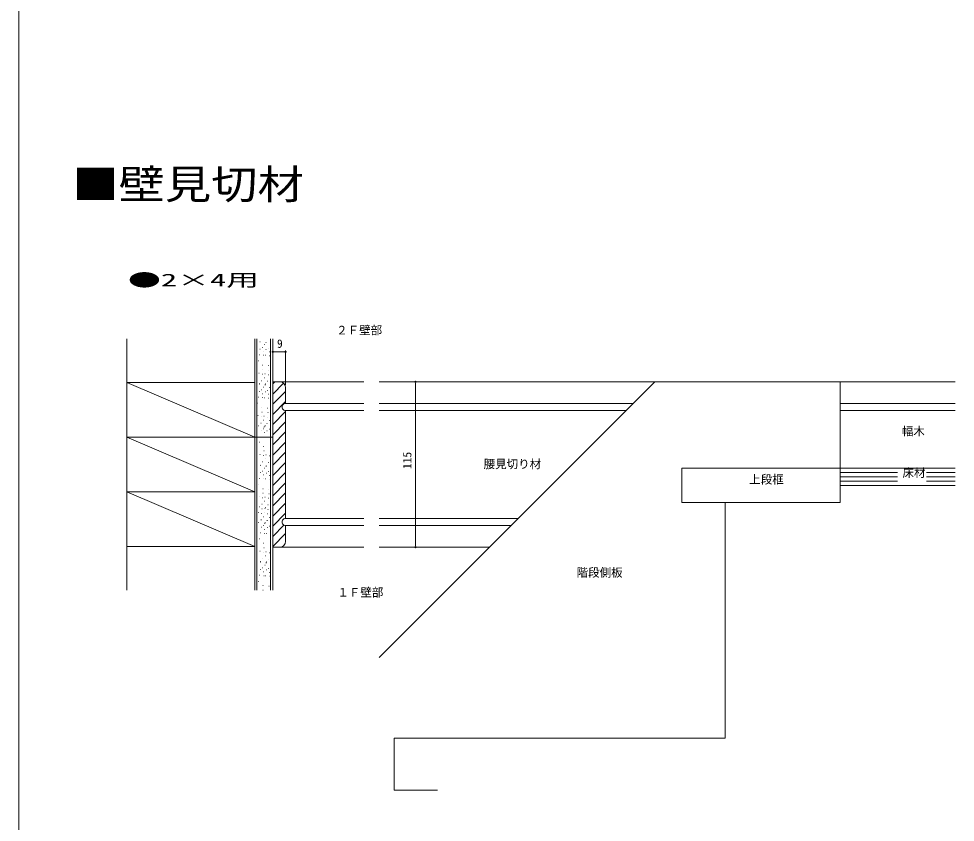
# Model space of a CAD drawing. Units: millimetres, scale not verified. Extents: x -1682 to -296, y -1188 to 1055.
# Drawn here: x -1682 to -1031, y -153 to 406 of the extents above; entities that cross this region are included whole.
import ezdxf
from ezdxf.enums import TextEntityAlignment as Align

# ---------------------------------------------------------------- set-up
doc = ezdxf.new("R2010")
doc.units = ezdxf.units.MM
doc.header["$LTSCALE"] = 4
doc.layers.add('0-1_USER1', color=4, linetype='Continuous')
for name, color, linetype, lineweight in [('0-2_YKK_ZWAK', 7, 'Continuous', 9), ('0-3_YKK_D', 6, 'Continuous', 9), ('0-4_YKK_11', 7, 'Continuous', 9), ('0-5_YSS_K', 3, 'Continuous', 9)]:
    doc.layers.add(name, color=color, linetype=linetype, lineweight=lineweight)
doc.styles.add('ＭＳ ゴシック', font='')
doc.styles.get('ＭＳ ゴシック').set_extended_font_data('MS Gothic')

msp = doc.modelspace()

# ---------------------------------------------------------------- linework, layer by layer
at = {"layer": '0-2_YKK_ZWAK'}
msp.add_line((-1682, -1188), (-1682, 996), dxfattribs=at)
at = {"layer": '0-3_YKK_D'}
for p, q in [((-1504.512, 174.132), (-1503.662, 174.132)), ((-1498.062, 174.132), (-1503.662, 174.132)), ((-1497.212, 174.132), (-1498.062, 174.132)), ((-1496.362, 151.211), (-1496.362, 175.132)), ((-1406.153, 152.361), (-1406.153, 151.511)), ((-1406.153, 151.511), (-1406.153, 39.911)), ((-1406.153, 39.061), (-1406.153, 39.911))]:
    msp.add_line(p, q, dxfattribs=at)
for centre, start, end in [((-1505.362, 174.132), 0, 180), ((-1505.362, 174.132), 180, 0), ((-1496.362, 174.132), 0, 180), ((-1496.362, 174.132), 180, 0), ((-1406.153, 153.211), 90, 270), ((-1406.153, 153.211), 270, 90), ((-1406.153, 38.211), 90, 270), ((-1406.153, 38.211), 270, 90)]:
    msp.add_arc(centre, 0.425, start, end, dxfattribs=at)
at = {"layer": '0-4_YKK_11'}
for p, q in [((-1503.913, 153.211), (-1505.362, 151.762)), ((-1500.362, 153.211), (-1505.362, 153.211)), ((-1505.362, 153.211), (-1505.362, 38.211)), ((-1497.784, 152.27), (-1505.362, 144.691)), ((-1496.362, 146.62), (-1505.362, 137.62)), ((-1496.362, 138.211), (-1496.362, 149.211)), ((-1496.362, 139.549), (-1505.362, 130.549)), ((-1496.362, 132.478), (-1505.362, 123.478)), ((-1496.362, 58.211), (-1496.362, 133.211)), ((-1496.362, 125.407), (-1505.362, 116.407)), ((-1496.362, 118.336), (-1505.362, 109.336)), ((-1496.362, 111.265), (-1505.362, 102.265)), ((-1496.362, 104.194), (-1505.362, 95.194)), ((-1496.362, 97.123), (-1505.362, 88.123)), ((-1496.362, 90.052), (-1505.362, 81.052)), ((-1496.362, 82.981), (-1505.362, 73.981)), ((-1496.362, 75.91), (-1505.362, 66.91)), ((-1496.362, 68.839), (-1505.362, 59.839)), ((-1496.362, 61.768), (-1505.362, 52.768)), ((-1497.548, 53.51), (-1505.362, 45.696)), ((-1496.362, 42.211), (-1496.362, 53.211)), ((-1496.362, 47.625), (-1505.362, 38.625)), ((-1505.362, 38.211), (-1500.362, 38.211))]:
    msp.add_line(p, q, dxfattribs=at)
for centre, radius, start, end in [((-1500.362, 149.211), 4, 0, 89.99998), ((-1496.362, 135.711), 2.5, 89.99998, 270), ((-1496.362, 55.711), 2.5, 89.99998, 270), ((-1500.362, 42.211), 4, 270, 359.99998)]:
    msp.add_arc(centre, radius, start, end, dxfattribs=at)
at = {"layer": '0-5_YSS_K'}
for p, q in [((-1606.862, 8.211), (-1606.862, 183.211)), ((-1517.862, 8.211), (-1517.862, 183.211)), ((-1516.362, 183.211), (-1516.362, 8.211)), ((-1506.862, 8.211), (-1506.862, 183.211)), ((-1505.362, 8.211), (-1505.362, 183.211)), ((-1514.227, 181), (-1514.027, 181)), ((-1514.227, 176.066), (-1514.027, 176.066)), ((-1512.77, 177.075), (-1512.57, 177.075)), ((-1511.087, 179.094), (-1510.887, 179.094)), ((-1510.067, 180.643), (-1509.867, 180.643)), ((-1508.609, 176.718), (-1508.409, 176.718)), ((-1506.927, 178.737), (-1506.727, 178.737)), ((-1514.676, 172.029), (-1514.476, 172.029)), ((-1511.872, 174.384), (-1511.672, 174.384)), ((-1511.76, 171.692), (-1511.56, 171.692)), ((-1510.515, 171.672), (-1510.315, 171.672)), ((-1510.067, 175.709), (-1509.867, 175.709)), ((-1507.712, 174.027), (-1507.512, 174.027)), ((-1507.6, 171.336), (-1507.4, 171.336)), ((-1515.461, 167.767), (-1515.261, 167.767)), ((-1512.433, 164.852), (-1512.233, 164.852)), ((-1508.273, 164.495), (-1508.073, 164.495)), ((-1515.012, 159.244), (-1514.812, 159.244)), ((-1512.657, 158.572), (-1512.457, 158.572)), ((-1512.321, 161.712), (-1512.121, 161.712)), ((-1510.852, 158.888), (-1510.652, 158.888)), ((-1508.497, 158.215), (-1508.297, 158.215)), ((-1508.16, 161.355), (-1507.96, 161.355)), ((-1606.862, 152.711), (-1606.862, 114.711)), ((-1517.862, 152.711), (-1606.862, 152.711)), ((-1606.862, 152.711), (-1517.862, 114.711)), ((-1517.862, 114.711), (-1517.862, 152.711)), ((-1514.824, 151.527), (-1514.624, 151.527)), ((-1514.676, 152.179), (-1514.476, 152.179)), ((-1513.106, 153.974), (-1512.906, 153.974)), ((-1511.2, 156.104), (-1511, 156.104)), ((-1510.863, 151.17), (-1510.663, 151.17)), ((-1510.663, 151.17), (-1510.463, 151.17)), ((-1510.515, 151.823), (-1510.315, 151.823)), ((-1508.945, 153.617), (-1508.745, 153.617)), ((-1507.039, 155.748), (-1506.839, 155.748)), ((-1500.362, 153.211), (-1441.967, 153.211)), ((-1239.49, 153.211), (-1431.352, -38.65)), ((-1431.352, 153.211), (-1030.645, 153.211)), ((-1110.787, 69.211), (-1110.787, 153.211)), ((-1514.824, 146.592), (-1514.624, 146.592)), ((-1513.366, 147.602), (-1513.166, 147.602)), ((-1512.469, 144.91), (-1512.269, 144.91)), ((-1511.684, 149.62), (-1511.484, 149.62)), ((-1510.663, 146.236), (-1510.463, 146.236)), ((-1509.205, 147.245), (-1509.005, 147.245)), ((-1508.308, 144.554), (-1508.108, 144.554)), ((-1507.523, 149.264), (-1507.323, 149.264)), ((-1516.057, 138.294), (-1515.857, 138.294)), ((-1515.272, 142.555), (-1515.072, 142.555)), ((-1512.356, 142.219), (-1512.156, 142.219)), ((-1511.112, 142.199), (-1510.912, 142.199)), ((-1508.196, 141.862), (-1507.996, 141.862)), ((-1496.362, 138.211), (-1441.967, 138.211)), ((-1431.352, 138.211), (-1254.49, 138.211)), ((-1110.787, 138.211), (-1030.645, 138.211)), ((-1513.029, 135.378), (-1512.829, 135.378)), ((-1512.917, 132.238), (-1512.717, 132.238)), ((-1508.869, 135.022), (-1508.669, 135.022)), ((-1508.757, 131.882), (-1508.557, 131.882)), ((-1496.362, 133.211), (-1441.967, 133.211)), ((-1431.352, 133.211), (-1259.49, 133.211)), ((-1110.787, 133.211), (-1030.645, 133.211)), ((-1515.609, 129.771), (-1515.409, 129.771)), ((-1513.702, 124.5), (-1513.502, 124.5)), ((-1513.502, 124.5), (-1513.302, 124.5)), ((-1513.254, 129.098), (-1513.054, 129.098)), ((-1511.796, 126.631), (-1511.596, 126.631)), ((-1511.448, 129.414), (-1511.248, 129.414)), ((-1509.542, 124.144), (-1509.342, 124.144)), ((-1509.342, 124.144), (-1509.142, 124.144)), ((-1509.093, 128.742), (-1508.893, 128.742)), ((-1507.635, 126.274), (-1507.435, 126.274)), ((-1515.272, 122.706), (-1515.072, 122.706)), ((-1513.502, 119.566), (-1513.302, 119.566)), ((-1512.044, 120.575), (-1511.844, 120.575)), ((-1511.459, 121.697), (-1511.259, 121.697)), ((-1511.147, 117.884), (-1510.947, 117.884)), ((-1511.112, 122.349), (-1510.912, 122.349)), ((-1510.362, 122.594), (-1510.162, 122.594)), ((-1509.342, 119.209), (-1509.142, 119.209)), ((-1507.884, 120.219), (-1507.684, 120.219)), ((-1606.862, 114.711), (-1606.862, 76.711)), ((-1606.862, 114.711), (-1517.862, 76.711)), ((-1517.862, 76.711), (-1517.862, 114.711)), ((-1514.736, 111.268), (-1514.536, 111.268)), ((-1511.708, 108.352), (-1511.508, 108.352)), ((-1511.596, 105.212), (-1511.396, 105.212)), ((-1514.287, 102.745), (-1514.087, 102.745)), ((-1511.932, 102.072), (-1511.732, 102.072)), ((-1510.474, 99.605), (-1510.274, 99.605)), ((-1510.127, 102.388), (-1509.927, 102.388)), ((-1507.772, 101.715), (-1507.572, 101.715)), ((-1514.098, 95.027), (-1513.898, 95.027)), ((-1513.951, 95.68), (-1513.751, 95.68)), ((-1512.381, 97.474), (-1512.181, 97.474)), ((-1510.958, 93.121), (-1510.758, 93.121)), ((-1510.138, 94.67), (-1509.938, 94.67)), ((-1509.938, 94.67), (-1509.738, 94.67)), ((-1509.79, 95.323), (-1509.59, 95.323)), ((-1508.22, 97.117), (-1508.02, 97.117)), ((-1220.787, 69.211), (-1220.787, 93.211)), ((-1110.787, 93.211), (-1220.787, 93.211)), ((-1030.645, 93.211), (-1110.787, 93.211)), ((-1514.547, 86.056), (-1514.347, 86.056)), ((-1514.098, 90.093), (-1513.898, 90.093)), ((-1512.64, 91.102), (-1512.441, 91.102)), ((-1511.743, 88.411), (-1511.543, 88.411)), ((-1511.631, 85.719), (-1511.431, 85.719)), ((-1510.386, 85.699), (-1510.186, 85.699)), ((-1509.938, 89.736), (-1509.738, 89.736)), ((-1508.48, 90.745), (-1508.28, 90.745)), ((-1507.583, 88.054), (-1507.383, 88.054)), ((-1507.471, 85.363), (-1507.271, 85.363)), ((-1110.787, 90.211), (-1070.716, 90.211)), ((-1110.787, 87.211), (-1070.716, 87.211)), ((-1050.586, 90.211), (-1030.645, 90.211)), ((-1050.586, 87.211), (-1030.645, 87.211)), ((-1515.332, 81.794), (-1515.132, 81.794)), ((-1512.304, 78.878), (-1512.104, 78.878)), ((-1508.144, 78.522), (-1507.944, 78.522)), ((-1110.787, 84.211), (-1070.716, 84.211)), ((-1030.645, 81.211), (-1110.787, 81.211)), ((-1050.586, 84.211), (-1030.645, 84.211)), ((-1606.862, 76.711), (-1606.862, 38.711)), ((-1606.862, 76.711), (-1517.862, 38.711)), ((-1517.862, 38.711), (-1517.862, 76.711)), ((-1514.883, 73.271), (-1514.683, 73.271)), ((-1512.528, 72.599), (-1512.328, 72.599)), ((-1512.192, 75.738), (-1511.992, 75.738)), ((-1510.723, 72.915), (-1510.523, 72.915)), ((-1508.368, 72.242), (-1508.168, 72.242)), ((-1508.031, 75.382), (-1507.831, 75.382)), ((-1514.547, 66.206), (-1514.347, 66.206)), ((-1512.977, 68.001), (-1512.777, 68.001)), ((-1512.977, 68.001), (-1512.777, 68.001)), ((-1511.071, 70.131), (-1510.87, 70.131)), ((-1510.734, 65.197), (-1510.534, 65.197)), ((-1510.386, 65.85), (-1510.186, 65.85)), ((-1508.816, 67.644), (-1508.616, 67.644)), ((-1508.816, 67.644), (-1508.616, 67.644)), ((-1506.91, 69.775), (-1506.71, 69.775)), ((-1220.787, 69.211), (-1110.787, 69.211)), ((-1220.787, 69.211), (-1190.787, 69.211)), ((-1190.787, -94.789), (-1190.787, 69.211)), ((-1515.556, 62.393), (-1515.356, 62.393)), ((-1513.201, 61.721), (-1513.001, 61.721)), ((-1512.865, 64.861), (-1512.665, 64.861)), ((-1511.743, 59.253), (-1511.543, 59.253)), ((-1511.396, 62.037), (-1511.196, 62.037)), ((-1509.041, 61.364), (-1508.841, 61.364)), ((-1508.704, 64.504), (-1508.504, 64.504)), ((-1507.583, 58.897), (-1507.383, 58.897)), ((-1515.22, 55.328), (-1515.02, 55.328)), ((-1513.45, 52.189), (-1513.25, 52.189)), ((-1511.992, 53.198), (-1511.792, 53.198)), ((-1511.407, 54.319), (-1511.207, 54.319)), ((-1511.059, 54.972), (-1510.859, 54.972)), ((-1510.31, 55.216), (-1510.11, 55.216)), ((-1509.489, 56.766), (-1509.289, 56.766)), ((-1509.289, 56.766), (-1509.089, 56.766)), ((-1507.831, 52.841), (-1507.631, 52.841)), ((-1496.362, 58.211), (-1441.967, 58.211)), ((-1496.362, 53.211), (-1441.967, 53.211)), ((-1431.352, 58.211), (-1334.49, 58.211)), ((-1431.352, 53.211), (-1339.49, 53.211)), ((-1513.898, 48.151), (-1513.698, 48.151)), ((-1511.095, 50.506), (-1510.895, 50.506)), ((-1510.983, 47.815), (-1510.783, 47.815)), ((-1509.738, 47.795), (-1509.538, 47.795)), ((-1509.289, 51.832), (-1509.089, 51.832)), ((-1514.683, 43.89), (-1514.483, 43.89)), ((-1511.656, 40.974), (-1511.456, 40.974)), ((-1606.862, 38.711), (-1517.862, 38.711)), ((-1514.235, 35.367), (-1514.035, 35.367)), ((-1511.88, 34.694), (-1511.68, 34.694)), ((-1511.543, 37.834), (-1511.343, 37.834)), ((-1510.074, 35.01), (-1509.874, 35.01)), ((-1507.719, 34.338), (-1507.519, 34.338)), ((-1500.362, 38.211), (-1441.967, 38.211)), ((-1431.352, 38.211), (-1354.49, 38.211)), ((-1514.046, 27.649), (-1513.846, 27.649)), ((-1513.898, 28.302), (-1513.698, 28.302)), ((-1512.328, 30.096), (-1512.128, 30.096)), ((-1510.422, 32.227), (-1510.222, 32.227)), ((-1510.086, 27.293), (-1509.886, 27.293)), ((-1509.886, 27.293), (-1509.685, 27.293)), ((-1509.738, 27.945), (-1509.538, 27.945)), ((-1508.168, 29.74), (-1507.968, 29.74)), ((-1514.046, 22.715), (-1513.846, 22.715)), ((-1512.588, 23.724), (-1512.388, 23.724)), ((-1511.691, 21.033), (-1511.491, 21.033)), ((-1510.906, 25.743), (-1510.706, 25.743)), ((-1509.886, 22.359), (-1509.685, 22.359)), ((-1508.428, 23.368), (-1508.228, 23.368)), ((-1507.531, 20.676), (-1507.331, 20.676)), ((-1515.28, 14.417), (-1515.08, 14.417)), ((-1514.495, 18.678), (-1514.295, 18.678)), ((-1511.579, 18.342), (-1511.379, 18.342)), ((-1510.334, 18.321), (-1510.134, 18.321)), ((-1507.418, 17.985), (-1507.218, 17.985)), ((-1512.252, 11.501), (-1512.052, 11.501)), ((-1512.14, 8.361), (-1511.94, 8.361)), ((-1508.091, 11.144), (-1507.891, 11.144)), ((-1190.787, -94.789), (-1420.787, -94.789))]:
    msp.add_line(p, q, dxfattribs=at)
for points in [[(-1505.362, 114.711), (-1606.862, 114.711), (-1517.862, 114.711)], [(-1517.862, 76.711), (-1606.862, 76.711), (-1517.862, 76.711)], [(-1513.65, 57.123), (-1513.45, 57.123), (-1513.25, 57.123)], [(-1420.787, -94.789), (-1420.787, -130.789), (-1390.787, -130.789)]]:
    msp.add_lwpolyline(points, dxfattribs=at)

# ---------------------------------------------------------------- texts
at = {"layer": '0-1_USER1', "color": 2, "style": 'ＭＳ ゴシック', "width": 1.15}
msp.add_text('■壁見切材', height=20.53, dxfattribs=at).set_placement((-1644.755, 274.24), align=Align.BOTTOM_LEFT)
at = {"layer": '0-1_USER1', "color": 7, "style": 'ＭＳ ゴシック', "width": 1.9}
msp.add_text('●2×4用', height=8.798, dxfattribs=at).set_placement((-1605.989, 217.009), align=Align.BOTTOM_LEFT)
at = {"layer": '0-3_YKK_D', "color": 4, "style": 'ＭＳ ゴシック'}
msp.add_text('9', height=5.865, dxfattribs=at).set_placement((-1502.397, 175.132), align=Align.BOTTOM_LEFT)
msp.add_text('115', height=5.865, rotation=90, dxfattribs=at).set_placement((-1407.153, 92.544), align=Align.BOTTOM_LEFT)
at = {"layer": '0-5_YSS_K', "color": 4, "style": 'ＭＳ ゴシック'}
for s, p in [('２Ｆ壁部', (-1461.255, 184.417)), ('幅木', (-1067.797, 114.097)), ('腰見切り材', (-1358.641, 91.313)), ('床材', (-1067.343, 85.2)), ('上段框', (-1173.944, 80.623)), ('階段側板', (-1293.997, 15.842)), ('１Ｆ壁部', (-1460.41, 2.012))]:
    msp.add_text(s, height=5.865, dxfattribs=at).set_placement(p, align=Align.BOTTOM_LEFT)

doc.saveas('drawing.dxf')
